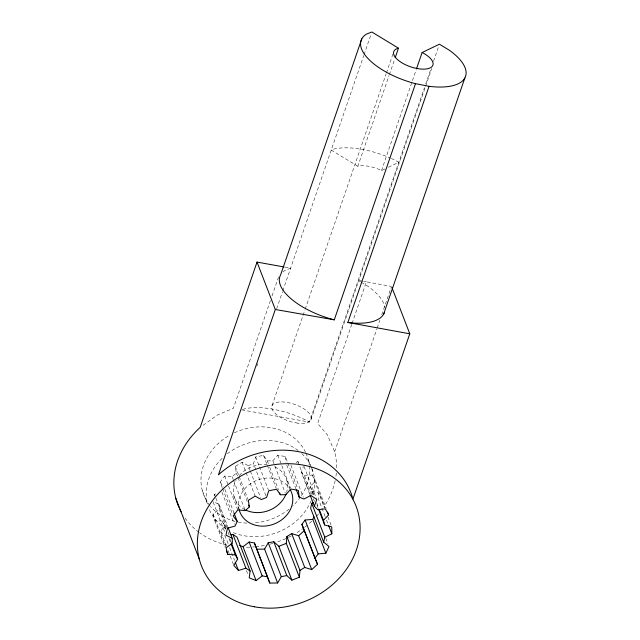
<?xml version="1.0" encoding="UTF-8"?>
<svg xmlns="http://www.w3.org/2000/svg" width="640" height="640" viewBox="0 0 640 640"><rect width="100%" height="100%" fill="white"/><g stroke="black" fill="none" stroke-linecap="round" stroke-linejoin="round"><path stroke-width="0.48" stroke-dasharray="3.2 2.4" d="M214.048 496.064L214.44 494.32L216.32 493.8M265.872 495.656L253.512 463.632L255.672 456.92L263.512 455.368L267.288 460.904L268.352 463.648M270.424 300.608L233.384 408.296L217.552 414.968L202.536 425.72M272.048 295.88L279.192 275.096M256.832 366.408L257.8 363.576M276.648 308.776L282.496 291.768M282.816 290.824L363.72 55.616M364.048 54.672L370.872 34.832M272.072 405.48L304.888 310.064M305.216 309.12L386.112 73.896M386.44 72.952L392.936 54.056M384.96 168.944L381.504 170.6A20.72 8.848 19 0 0 357.848 166.264L389.04 75.576M389.368 74.632L394.568 59.52M381.504 170.6L416.272 69.52M241.888 409.872L309.44 422.08L424.456 87.664M425.752 83.888L430.952 68.776M433.552 61.216L438.744 46.104M310.896 419.816L425.264 87.288M425.584 86.344L431.76 68.4M351.768 324.368L317.648 423.56L327.344 434.816L334.64 451.72A82.872 70.504 -21.1 0 1 336.56 469.232M352.088 323.424L366.384 281.864L391.496 286.4M334.64 451.72L376.872 328.912M377.2 327.968L379.8 320.408M381.752 314.744L391.168 287.352M309.776 494.224L301.296 472.264L303.432 466.44M226.352 546.144L220.704 531.504L224.6 525.296L222.288 521.056L214.736 520.568L213.024 513.936L219.272 509.4L219.216 504.504L212.88 501.288M222.264 487.64L220.144 482.152L224.712 476.04L232.208 476.784L236.304 473.072L235.28 466.456L242.072 462.264L248.248 465.696L250.008 470.272M267.288 460.904L272.824 460.832L277.8 455.192L285.32 456.552L287.44 462.048M313 494.792L310.384 486.464L315.568 480.968L312.288 474.952L304.616 475.888L301.296 472.264M296.088 462.472L297.824 461.576L300.04 463.088M388.416 167.28L398.784 162.296L397.208 161.344A55.248 23.608 19 0 0 391.328 158.488M248.248 465.696L253.512 463.632M242.768 409.528L244.52 408.848A55.248 23.608 19 0 1 307.864 421.128L309.44 422.08M362.736 281.2L358.176 280.376L360.6 281.848M363.648 281.368L366.384 281.864M284.952 267.112L290.616 268.152L285.32 270.232A55.248 23.608 19 0 0 282.872 272.08M311.592 491.136L318.688 493.024L324.336 507.664M361.408 282.336L367.872 286.24A55.248 23.608 19 0 1 384.76 307.24M357.848 166.264L331.232 150.088L333.872 149.056A55.248 23.608 19 0 1 390.456 158.104M220.704 531.504L225.408 536.64L228.232 543.96M220.144 482.152L223.592 486.76M308.168 459.48L311.296 467.6M311.648 468.504L313.392 473.016M315.568 480.968L326.16 508.416M312.288 474.952L324.992 507.896M327.872 516.816L331.4 525.968M325.12 516.448L318.768 499.976L318.688 493.024M326.536 520.112L328.304 524.688M304.088 466.528L316.448 498.552M310.384 486.464L313.912 495.616M316.736 502.936L318.856 508.424M316.888 504.856L317.944 507.6M304.616 475.888L311.672 494.184M313.44 498.76L314.496 501.504M297.824 461.576L310.528 494.512M325.816 538.28L327.928 543.776M290.904 465.168L303.256 497.192M287.792 462.96L297.68 488.576M286.768 465.056L295.944 488.848M277.8 455.192L290.504 488.136M286.912 480.776L289.704 487.992M272.824 460.832L285.184 492.856M269.76 467.304L278.592 490.184M263.512 455.368L267.04 464.52M267.392 465.44L276.224 488.312M255.672 456.92L259.208 466.072M259.56 466.984L268.384 489.864M250.36 471.192L260.6 497.72M242.072 462.264L255.136 496.12M235.28 466.456L238.816 475.608M239.168 476.52L247.992 499.4M236.304 473.072L237.712 476.736M238.072 477.648L247.248 501.44M232.208 476.784L233.272 479.528M233.624 480.448L244.92 509.728M233.968 496.288L238.848 508.928M224.712 476.04L228.248 485.192M228.6 486.104L237.776 509.896M224.88 489.36L234.056 513.152M222.616 488.56L232.504 514.176M221.96 492.24L234.32 524.272M246.4 570.52L248.168 575.096M219.216 504.504L227.688 526.464M214.44 494.32L215.496 497.064M215.848 497.976L227.152 527.256M219.272 509.4L226.328 527.704M228.096 532.28L229.152 535.024M224.6 525.296L226.016 528.952M229.896 539.024L230.952 541.768M222.288 521.056L225.464 529.288M229 538.44L230.408 542.104M213.232 502.208L224.88 532.4M229.64 547.624L234.584 560.432M228.12 550.72L229.888 555.296M230.24 556.208L233.416 564.448M213.024 513.936L226.08 547.792M214.736 520.568L224.976 547.104M202.272 490.504L207.496 504.048A55.248 47.008 -21.1 0 1 223.008 457.488M285.32 456.552L285.952 462.272M336.32 473.024A82.872 70.504 -21.1 0 1 335.864 476.808M335.184 480.608A82.872 70.504 -21.1 0 1 323.904 506.888M318.592 513.936A82.872 70.504 -21.1 0 1 315.272 517.672M311.736 521.216A82.872 70.504 -21.1 0 1 308.112 524.472M307.376 525.088A82.872 70.504 -21.1 0 1 305.112 526.92M304.336 527.512A82.872 70.504 -21.1 0 1 295.416 533.552M291.176 535.944A82.872 70.504 -21.1 0 1 286.776 538.144M285.872 538.56A82.872 70.504 -21.1 0 1 275.736 542.504M272.936 543.368A82.872 70.504 -21.1 0 1 270.112 544.152M264.352 545.464A82.872 70.504 -21.1 0 1 255.624 546.752M254.656 546.848A82.872 70.504 -21.1 0 1 252.736 547M249.768 547.16A82.872 70.504 -21.1 0 1 244.72 547.208M227.032 545.064A82.872 70.504 -21.1 0 1 199.784 532.888M199.008 532.32A82.872 70.504 -21.1 0 1 183.608 515.984M274.984 466.928A27.624 23.504 -21.1 0 1 286.608 492.328M245.056 509.728A27.624 23.504 -21.1 0 1 236.064 480.384M239.32 475.552A27.624 23.504 -21.1 0 1 267.6 464.76M239.192 509.824A27.624 23.504 -21.1 0 1 256.352 480.488A27.624 23.504 -21.1 0 1 289.712 488.68M305.976 453.224A55.248 47.008 -21.1 0 1 309.2 465.088M309.304 466.04A55.248 47.008 -21.1 0 1 301.008 496.256M300.464 497.056A55.248 47.008 -21.1 0 1 292.656 506.04M289.056 509.16A55.248 47.008 -21.1 0 1 252.928 523.04M246.872 523.096A55.248 47.008 -21.1 0 1 236.112 521.632M235.168 521.4A55.248 47.008 -21.1 0 1 210.512 506.4M209.896 505.656A55.248 47.008 -21.1 0 1 230.104 434.976M234.384 432.8A55.248 47.008 -21.1 0 1 305.584 452.36M311.936 468.52A55.248 47.008 -21.1 0 1 313.088 495.032M311.216 500.512A55.248 47.008 -21.1 0 1 231.352 531.736M226.048 528.856A55.248 47.008 -21.1 0 1 208.944 508.544M227.352 453.776A55.248 47.008 -21.1 0 1 298.112 450.464M301.824 453.6A55.248 47.008 -21.1 0 1 311.584 467.64M297.808 423.16L292.736 422.232A20.72 8.848 19 0 1 273.048 404.2A20.72 8.848 19 0 1 305.816 410.2A20.72 8.848 19 0 1 297.808 423.16"/><path stroke-width="0.96" d="M239.6 545.368L243.032 546.744L249.112 542.024L254.416 542.984L269.792 583.072L277.64 582.976L264.576 549.12L268.224 542.808L273.744 541.72L286.808 575.576L291.896 580.16L299.376 577.224L286.312 543.368L286.896 536.552L291.68 533.6L298.664 535.736L311.728 569.592L317.536 564.32L301.896 524.336L305.112 520.032L312.792 519.352L313.968 516.84M299.376 577.224L299.96 570.408L286.896 536.552M231 534.904L232.864 534.328L237.032 537.176L250.096 571.024L249.232 577.84L256.096 580.6L262.176 575.88L267.48 576.84L269.792 583.072M313.488 502.512L311.728 503.36L310.632 508.272L323.688 542.128L328.992 546.52L325.856 553.208L318.176 553.888L314.96 558.192L317.536 564.32M323.688 542.128L324.792 537.216L311.728 503.36M284.008 266.944L257.024 262.096L200.168 427.416A82.872 70.504 -21.1 0 0 178.984 507.44M361.8 38.808L280.576 274.976A55.248 23.608 19 0 0 334.272 319.832L415.496 83.664A55.248 23.608 19 0 1 366.544 34.064L371.848 32L398.464 48.184A20.72 8.848 19 0 0 395.544 57.576A20.72 8.848 19 0 0 414.576 67.984L419.648 68.912A20.72 8.848 19 0 0 433.08 64.456A20.72 8.848 19 0 0 422.12 52.52L439.4 44.208L449.096 50.072A55.248 23.608 19 0 1 429.072 86.304L347.848 322.472L409.784 333.8L352.928 499.12A82.872 70.504 -21.1 0 0 218.456 474.808L275.312 309.488L257.024 262.096M395.216 57.632L398.464 48.184M416.592 68.576L422.12 52.52M383.624 314.144L464.848 77.976M324.792 537.216L331.832 533.832L331.752 526.88L324.656 524.992L323.44 520.32L328.632 514.824L325.352 508.808L317.672 509.744L314.36 506.12L316.8 499.464L310.88 495.432L303.96 499.024L299.12 497.08L296.296 489.76M234.056 513.152L237.232 521.384L235.024 526.096L227.504 528.176L225.936 535.144L232.28 538.36L232.336 543.256L226.08 547.792L227.8 554.424L235.352 554.912L237.664 559.152L233.768 565.36L238.472 570.496L245.928 568.184L250.096 571.024M277.64 582.976L281.288 576.664L286.808 575.576M299.12 497.08L298.384 490.408L290.856 489.048L285.888 494.688L280.352 494.76L276.576 489.224L268.736 490.776L266.576 497.488L261.304 499.552L255.136 496.12L248.344 500.312L249.368 506.928L245.272 510.64L237.776 509.896L233.208 516.008L237.232 521.384M298.664 535.736L304.472 530.472M299.96 570.408L304.744 567.456L311.728 569.592M273.744 541.72L278.832 546.304L286.312 543.368M256.728 549.216L264.576 549.12M429.072 86.304L415.496 83.664M275.312 309.488L334.272 319.832M391.856 287.336L409.784 333.8M327.568 512.08L328.632 514.824M328.656 525.6L331.832 533.832M319.208 509.336L323.44 520.32M318.648 509.432L324.656 524.992M310.128 495.144L314.36 506.12M312.792 519.352L325.856 553.208M305.112 520.032L318.176 553.888M301.896 524.336L314.96 558.192M279.648 492.928L280.352 494.76M291.68 533.6L304.744 567.456M278.832 546.304L291.896 580.16M268.224 542.808L281.288 576.664M248.664 505.096L249.368 506.928M254.416 542.984L267.48 576.84M249.112 542.024L262.176 575.88M243.032 546.744L256.096 580.6M232.864 534.328L245.928 568.184M228.04 527.376L232.28 538.36M231.312 542.68L237.664 559.152M231.112 543.928L235.352 554.912M235.288 562.264L238.472 570.496M226.392 550.76L227.8 554.424M175.8 498.264L199.312 559.2M384.336 312.536A55.248 23.608 19 0 1 347.848 322.472M181.136 511.816A82.872 70.504 -21.1 0 1 179.8 509.216M290.16 489.432A27.624 23.504 -21.1 0 1 274.504 523.848A27.624 23.504 -21.1 0 1 239.192 509.824M286 494.088A27.624 23.504 -21.1 0 1 245.896 510.136M254.368 606.784A82.872 70.504 -21.1 0 0 358.152 512.656A82.872 70.504 -21.1 0 0 223.68 488.352A82.872 70.504 -21.1 0 0 254.368 606.784"/></g></svg>
